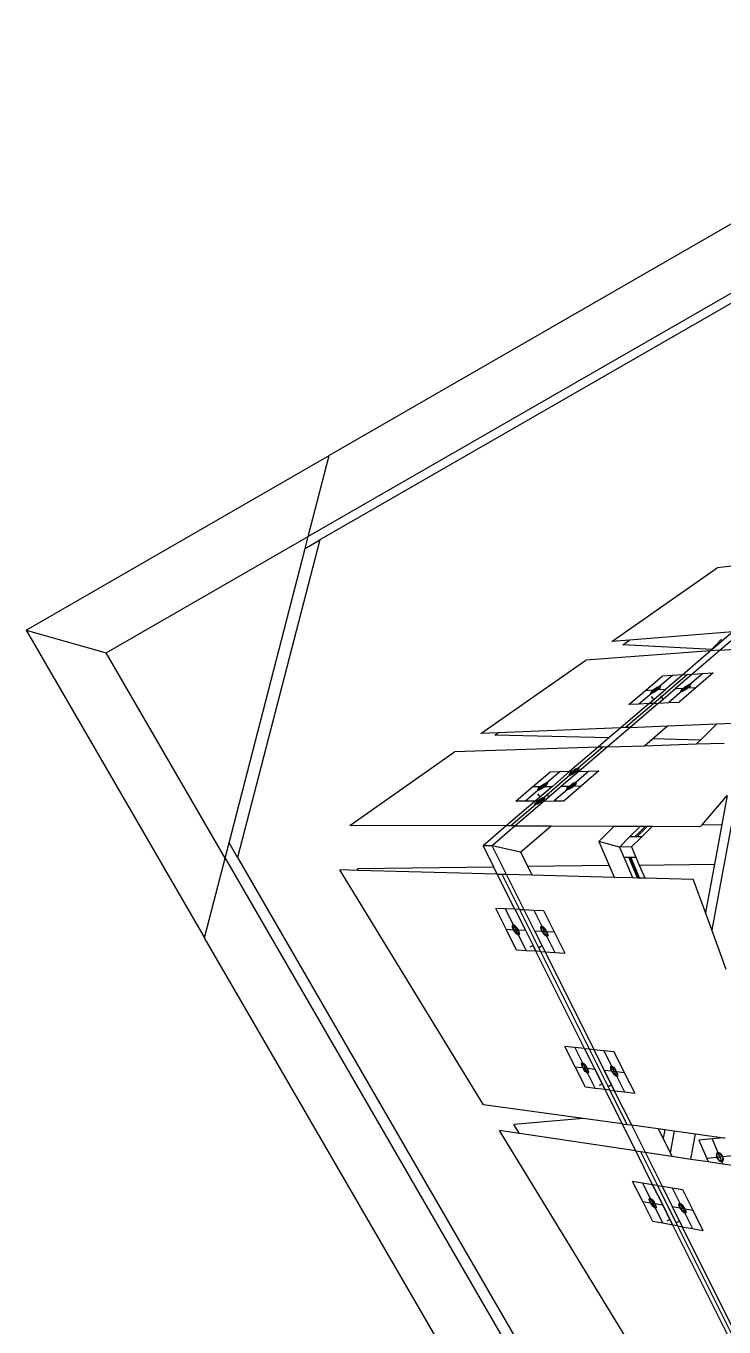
# Model space of a CAD drawing. Extents: x -61 to 68, y -78 to 75.
# Drawn here: x -61.2 to -25.6, y -1.3 to 65.1 of the extents above; entities that cross this region are included whole.
import ezdxf

# ---------------------------------------------------------------- set-up
doc = ezdxf.new("R2010")
doc.units = 0
doc.header["$MEASUREMENT"] = 0
doc.layers.get('0').update_dxf_attribs({"linetype": 'CONTINUOUS'})

msp = doc.modelspace()

# ---------------------------------------------------------------- linework, layer by layer
for p, q in [((-1.578, 65.098), (-46.849, 39.041)), ((-1.529, 64.607), (-46.258, 38.868)), ((-8.632, 64.596), (-45.78, 43.179)), ((-61.245, 34.263), (-45.78, 43.179)), ((-46.849, 39.041), (-45.78, 43.179)), ((-57.153, 33.111), (-46.849, 39.041)), ((-46.258, 38.868), (-50.451, 22.655)), ((-47.004, 38.439), (-46.849, 39.041)), ((-47.004, 38.439), (-46.258, 38.868)), ((-50.888, 23.409), (-47.004, 38.439)), ((-21.512, 37.929), (-25.979, 37.443)), ((-31.346, 33.679), (-25.979, 37.443)), ((-61.245, 34.263), (-52.14, 18.563)), ((-61.245, 34.263), (-57.153, 33.111)), ((-25.182, 34.176), (-30.46, 33.75)), ((-25.182, 34.176), (-26.228, 33.279)), ((-24.686, 34.216), (-25.823, 33.241)), ((-26.315, 33.205), (-32.686, 32.739)), ((-30.46, 33.75), (-31.346, 33.679)), ((-30.793, 33.515), (-30.46, 33.75)), ((-26.228, 33.279), (-30.793, 33.515)), ((-26.315, 33.205), (-27.739, 31.985)), ((-25.823, 33.241), (-27.251, 32.016)), ((-26.315, 33.205), (-25.755, 33.798)), ((-26.228, 33.279), (-26.315, 33.205)), ((-25.823, 33.241), (-26.315, 33.205)), ((-25.823, 33.241), (-23.849, 33.385)), ((-51.089, 22.631), (-57.153, 33.111)), ((-38.039, 28.984), (-32.686, 32.739)), ((-29.633, 31.191), (-28.781, 31.919)), ((-27.495, 32.001), (-29.216, 30.526)), ((-28.262, 31.952), (-28.903, 31.404)), ((-28.262, 31.952), (-28.781, 31.919)), ((-27.739, 31.985), (-28.596, 31.25)), ((-27.739, 31.985), (-28.262, 31.952)), ((-27.251, 32.016), (-28.111, 31.278)), ((-27.739, 31.985), (-27.251, 32.016)), ((-26.718, 32.05), (-27.367, 31.493)), ((-27.251, 32.016), (-26.718, 32.05)), ((-26.18, 32.084), (-27.047, 31.34)), ((-26.718, 32.05), (-26.18, 32.084)), ((-29.633, 31.191), (-29.236, 31.214)), ((-29.457, 30.513), (-28.596, 31.25)), ((-29.117, 31.22), (-29.295, 31.068)), ((-29.288, 31.166), (-29.236, 31.214)), ((-29.259, 31.175), (-29.216, 31.215)), ((-29.236, 31.214), (-29.177, 31.261)), ((-29.236, 31.214), (-29.216, 31.215)), ((-29.216, 31.215), (-29.167, 31.254)), ((-29.216, 31.215), (-29.117, 31.22)), ((-29.177, 31.261), (-29.113, 31.306)), ((-29.167, 31.254), (-29.114, 31.292)), ((-28.939, 31.373), (-29.117, 31.22)), ((-29.117, 31.22), (-29.017, 31.226)), ((-29.114, 31.292), (-29.061, 31.324)), ((-29.113, 31.306), (-29.05, 31.345)), ((-29.017, 31.226), (-29.067, 31.186)), ((-29.061, 31.324), (-29.012, 31.35)), ((-28.997, 31.227), (-29.057, 31.18)), ((-29.05, 31.345), (-28.991, 31.376)), ((-28.974, 31.266), (-29.017, 31.226)), ((-29.017, 31.226), (-28.997, 31.227)), ((-29.012, 31.35), (-28.97, 31.366)), ((-28.946, 31.275), (-28.997, 31.227)), ((-28.997, 31.227), (-28.596, 31.25)), ((-28.991, 31.376), (-28.941, 31.396)), ((-28.975, 30.538), (-28.111, 31.278)), ((-28.941, 31.302), (-28.974, 31.266)), ((-28.97, 31.366), (-28.939, 31.373)), ((-28.906, 31.318), (-28.946, 31.275)), ((-28.941, 31.396), (-28.903, 31.404)), ((-28.92, 31.333), (-28.941, 31.302)), ((-28.903, 31.404), (-28.939, 31.373)), ((-28.939, 31.373), (-28.919, 31.369)), ((-28.913, 31.356), (-28.92, 31.333)), ((-28.919, 31.369), (-28.913, 31.356)), ((-28.881, 31.355), (-28.906, 31.318)), ((-28.903, 31.404), (-28.879, 31.399)), ((-28.872, 31.383), (-28.881, 31.355)), ((-28.879, 31.399), (-28.872, 31.383)), ((-28.111, 31.278), (-27.704, 31.302)), ((-27.047, 31.34), (-27.917, 30.593)), ((-27.804, 31.2), (-27.767, 31.243)), ((-27.781, 31.195), (-27.76, 31.227)), ((-27.767, 31.243), (-27.718, 31.29)), ((-27.582, 31.309), (-27.762, 31.154)), ((-27.76, 31.227), (-27.727, 31.263)), ((-27.727, 31.263), (-27.684, 31.303)), ((-27.718, 31.29), (-27.704, 31.302)), ((-27.704, 31.302), (-27.66, 31.338)), ((-27.704, 31.302), (-27.684, 31.303)), ((-27.684, 31.303), (-27.634, 31.343)), ((-27.684, 31.303), (-27.582, 31.309)), ((-27.66, 31.338), (-27.596, 31.384)), ((-27.583, 31.237), (-27.637, 31.204)), ((-27.634, 31.343), (-27.58, 31.381)), ((-27.567, 31.233), (-27.632, 31.192)), ((-27.596, 31.384), (-27.532, 31.426)), ((-27.529, 31.275), (-27.583, 31.237)), ((-27.402, 31.464), (-27.582, 31.309)), ((-27.582, 31.309), (-27.479, 31.315)), ((-27.58, 31.381), (-27.527, 31.414)), ((-27.503, 31.28), (-27.567, 31.233)), ((-27.532, 31.426), (-27.47, 31.459)), ((-27.479, 31.315), (-27.529, 31.275)), ((-27.527, 31.414), (-27.477, 31.44)), ((-27.46, 31.316), (-27.503, 31.28)), ((-27.436, 31.355), (-27.479, 31.315)), ((-27.479, 31.315), (-27.46, 31.316)), ((-27.477, 31.44), (-27.434, 31.457)), ((-27.47, 31.459), (-27.417, 31.482)), ((-27.46, 31.316), (-27.047, 31.34)), ((-27.445, 31.328), (-27.46, 31.316)), ((-27.396, 31.375), (-27.445, 31.328)), ((-27.403, 31.391), (-27.436, 31.355)), ((-27.434, 31.457), (-27.402, 31.464)), ((-27.417, 31.482), (-27.374, 31.494)), ((-27.382, 31.423), (-27.403, 31.391)), ((-27.367, 31.493), (-27.402, 31.464)), ((-27.402, 31.464), (-27.381, 31.46)), ((-27.359, 31.418), (-27.396, 31.375)), ((-27.374, 31.446), (-27.382, 31.423)), ((-27.381, 31.46), (-27.374, 31.446)), ((-27.374, 31.494), (-27.367, 31.493)), ((-27.367, 31.493), (-27.346, 31.492)), ((-27.338, 31.453), (-27.359, 31.418)), ((-27.346, 31.492), (-27.333, 31.479)), ((-27.333, 31.479), (-27.338, 31.453)), ((-30.487, 30.46), (-29.633, 31.191)), ((-29.331, 31.037), (-29.974, 30.487)), ((-29.362, 31.058), (-29.353, 31.086)), ((-29.355, 31.042), (-29.362, 31.058)), ((-29.331, 31.037), (-29.355, 31.042)), ((-29.353, 31.086), (-29.327, 31.123)), ((-29.295, 31.068), (-29.331, 31.037)), ((-29.293, 31.045), (-29.331, 31.037)), ((-29.212, 30.723), (-29.328, 30.883)), ((-29.327, 31.123), (-29.288, 31.166)), ((-29.321, 31.085), (-29.313, 31.109)), ((-29.315, 31.072), (-29.321, 31.085)), ((-29.295, 31.068), (-29.315, 31.072)), ((-29.313, 31.109), (-29.292, 31.139)), ((-29.263, 31.074), (-29.295, 31.068)), ((-29.242, 31.065), (-29.293, 31.045)), ((-29.292, 31.139), (-29.259, 31.175)), ((-29.222, 31.091), (-29.263, 31.074)), ((-29.184, 31.096), (-29.242, 31.065)), ((-29.172, 31.117), (-29.222, 31.091)), ((-29.12, 31.135), (-29.184, 31.096)), ((-29.12, 31.149), (-29.172, 31.117)), ((-29.067, 31.186), (-29.12, 31.149)), ((-29.057, 31.18), (-29.12, 31.135)), ((-28.975, 30.538), (-28.448, 30.565)), ((-28.729, 30.749), (-28.846, 30.909)), ((-27.797, 31.124), (-28.448, 30.565)), ((-28.448, 30.565), (-27.917, 30.593)), ((-27.83, 31.139), (-27.825, 31.165)), ((-27.818, 31.125), (-27.83, 31.139)), ((-27.825, 31.165), (-27.804, 31.2)), ((-27.797, 31.124), (-27.818, 31.125)), ((-27.762, 31.154), (-27.797, 31.124)), ((-27.789, 31.124), (-27.797, 31.124)), ((-27.789, 31.172), (-27.781, 31.195)), ((-27.782, 31.158), (-27.789, 31.172)), ((-27.747, 31.135), (-27.789, 31.124)), ((-27.762, 31.154), (-27.782, 31.158)), ((-27.729, 31.161), (-27.762, 31.154)), ((-27.693, 31.158), (-27.747, 31.135)), ((-27.687, 31.178), (-27.729, 31.161)), ((-27.632, 31.192), (-27.693, 31.158)), ((-27.637, 31.204), (-27.687, 31.178)), ((-29.457, 30.513), (-30.897, 29.279)), ((-29.216, 30.526), (-30.659, 29.289)), ((-29.974, 30.487), (-30.487, 30.46)), ((-28.975, 30.538), (-30.42, 29.299)), ((-29.457, 30.513), (-29.974, 30.487)), ((-29.216, 30.526), (-29.457, 30.513)), ((-29.216, 30.526), (-28.975, 30.538)), ((-30.897, 29.279), (-37.156, 29.021)), ((-30.42, 29.299), (-31.582, 28.303)), ((-30.897, 29.279), (-31.502, 28.761)), ((-30.659, 29.289), (-30.897, 29.279)), ((-30.42, 29.299), (-30.659, 29.289)), ((-30.42, 29.299), (-28.506, 29.378)), ((-29.684, 28.365), (-28.507, 29.378)), ((-29.286, 28.708), (-28.506, 29.378)), ((-28.506, 29.378), (-25.996, 29.482)), ((-25.996, 29.482), (-26.831, 28.649)), ((-25.996, 29.482), (-24.771, 29.533)), ((-37.156, 29.021), (-38.039, 28.984)), ((-37.326, 28.9), (-37.156, 29.021)), ((-31.502, 28.761), (-37.326, 28.9)), ((-31.502, 28.761), (-32.055, 28.287)), ((-29.684, 28.366), (-29.286, 28.708)), ((-26.831, 28.649), (-29.286, 28.708)), ((-26.831, 28.649), (-27.028, 28.453)), ((-44.715, 24.301), (-39.375, 28.046)), ((-32.055, 28.287), (-39.375, 28.046)), ((-32.055, 28.287), (-33.509, 27.042)), ((-31.819, 28.295), (-33.056, 27.234)), ((-31.582, 28.303), (-33.041, 27.052)), ((-31.819, 28.295), (-32.055, 28.287)), ((-31.582, 28.303), (-31.819, 28.295)), ((-31.582, 28.303), (-29.684, 28.366)), ((-29.684, 28.366), (-27.028, 28.453)), ((-27.028, 28.453), (-25.624, 28.499)), ((-33.056, 27.234), (-33.275, 27.047)), ((-33.144, 27.208), (-33.094, 27.227)), ((-33.094, 27.227), (-33.056, 27.234)), ((-33.056, 27.234), (-33.034, 27.229)), ((-33.034, 27.229), (-33.027, 27.211)), ((-35.381, 26.275), (-34.511, 27.019)), ((-33.495, 26.859), (-34.814, 25.728)), ((-34.012, 27.03), (-34.667, 26.47)), ((-34.012, 27.03), (-34.511, 27.019)), ((-33.509, 27.042), (-34.386, 26.291)), ((-33.509, 27.042), (-34.012, 27.03)), ((-33.041, 27.052), (-33.92, 26.298)), ((-33.524, 26.883), (-33.513, 26.912)), ((-33.517, 26.865), (-33.524, 26.883)), ((-33.495, 26.859), (-33.517, 26.865)), ((-33.513, 26.912), (-33.486, 26.951)), ((-33.392, 27.044), (-33.509, 27.042)), ((-33.275, 27.047), (-33.495, 26.859)), ((-33.457, 26.866), (-33.495, 26.859)), ((-33.486, 26.951), (-33.445, 26.996)), ((-33.407, 26.885), (-33.457, 26.866)), ((-33.445, 26.996), (-33.392, 27.044)), ((-33.348, 26.916), (-33.407, 26.885)), ((-33.392, 27.044), (-33.332, 27.093)), ((-33.275, 27.047), (-33.392, 27.044)), ((-33.284, 26.955), (-33.348, 26.916)), ((-33.332, 27.093), (-33.267, 27.138)), ((-33.219, 27.001), (-33.284, 26.955)), ((-33.275, 27.047), (-33.158, 27.049)), ((-33.267, 27.138), (-33.203, 27.177)), ((-33.158, 27.049), (-33.219, 27.001)), ((-33.203, 27.177), (-33.144, 27.208)), ((-32.529, 27.063), (-33.192, 26.494)), ((-33.106, 27.098), (-33.158, 27.049)), ((-33.158, 27.049), (-33.041, 27.052)), ((-33.064, 27.143), (-33.106, 27.098)), ((-33.038, 27.181), (-33.064, 27.143)), ((-33.041, 27.052), (-32.529, 27.063)), ((-33.027, 27.211), (-33.038, 27.181)), ((-32.012, 27.075), (-32.898, 26.314)), ((-32.529, 27.063), (-32.012, 27.075)), ((-36.254, 25.529), (-35.381, 26.275)), ((-35.104, 26.096), (-35.761, 25.533)), ((-35.381, 26.275), (-35, 26.281)), ((-34.386, 26.291), (-35.265, 25.537)), ((-35.015, 25.752), (-35.134, 25.912)), ((-35.132, 26.12), (-35.121, 26.149)), ((-35.126, 26.102), (-35.132, 26.12)), ((-35.104, 26.096), (-35.126, 26.102)), ((-35.121, 26.149), (-35.094, 26.188)), ((-35.068, 26.127), (-35.104, 26.096)), ((-35.067, 26.103), (-35.104, 26.096)), ((-35.094, 26.188), (-35.053, 26.233)), ((-35.091, 26.147), (-35.082, 26.172)), ((-35.086, 26.132), (-35.091, 26.147)), ((-35.068, 26.127), (-35.086, 26.132)), ((-35.082, 26.172), (-35.059, 26.204)), ((-34.885, 26.283), (-35.068, 26.127)), ((-35.037, 26.133), (-35.068, 26.127)), ((-35.017, 26.122), (-35.067, 26.103)), ((-35.059, 26.204), (-35.025, 26.241)), ((-35.053, 26.233), (-35, 26.281)), ((-34.995, 26.149), (-35.037, 26.133)), ((-35.025, 26.241), (-34.981, 26.282)), ((-34.959, 26.152), (-35.017, 26.122)), ((-35, 26.281), (-34.94, 26.33)), ((-35, 26.281), (-34.981, 26.282)), ((-34.947, 26.174), (-34.995, 26.149)), ((-34.981, 26.282), (-34.931, 26.322)), ((-34.981, 26.282), (-34.885, 26.283)), ((-34.895, 26.191), (-34.959, 26.152)), ((-34.894, 26.206), (-34.947, 26.174)), ((-34.94, 26.33), (-34.876, 26.375)), ((-34.931, 26.322), (-34.877, 26.36)), ((-34.831, 26.236), (-34.895, 26.191)), ((-34.84, 26.244), (-34.894, 26.206)), ((-34.703, 26.439), (-34.885, 26.283)), ((-34.885, 26.283), (-34.79, 26.284)), ((-34.877, 26.36), (-34.824, 26.392)), ((-34.876, 26.375), (-34.812, 26.414)), ((-34.79, 26.284), (-34.84, 26.244)), ((-34.77, 26.285), (-34.831, 26.236)), ((-34.824, 26.392), (-34.776, 26.417)), ((-34.812, 26.414), (-34.754, 26.444)), ((-33.92, 26.298), (-34.802, 25.541)), ((-34.746, 26.325), (-34.79, 26.284)), ((-34.79, 26.284), (-34.77, 26.285)), ((-34.776, 26.417), (-34.734, 26.433)), ((-34.718, 26.333), (-34.77, 26.285)), ((-34.77, 26.285), (-34.386, 26.291)), ((-34.754, 26.444), (-34.704, 26.463)), ((-34.711, 26.362), (-34.746, 26.325)), ((-34.734, 26.433), (-34.703, 26.439)), ((-34.676, 26.378), (-34.718, 26.333)), ((-34.689, 26.394), (-34.711, 26.362)), ((-34.704, 26.463), (-34.667, 26.47)), ((-34.667, 26.47), (-34.703, 26.439)), ((-34.703, 26.439), (-34.685, 26.434)), ((-34.68, 26.419), (-34.689, 26.394)), ((-34.685, 26.434), (-34.68, 26.419)), ((-34.649, 26.417), (-34.676, 26.378)), ((-34.551, 25.757), (-34.671, 25.917)), ((-34.667, 26.47), (-34.644, 26.464)), ((-34.639, 26.446), (-34.649, 26.417)), ((-34.644, 26.464), (-34.639, 26.446)), ((-33.631, 26.117), (-34.297, 25.546)), ((-33.92, 26.298), (-33.528, 26.304)), ((-32.898, 26.314), (-33.787, 25.55)), ((-33.662, 26.135), (-33.655, 26.162)), ((-33.651, 26.119), (-33.662, 26.135)), ((-33.655, 26.162), (-33.632, 26.199)), ((-33.631, 26.117), (-33.651, 26.119)), ((-33.632, 26.199), (-33.594, 26.243)), ((-33.596, 26.148), (-33.631, 26.117)), ((-33.624, 26.116), (-33.631, 26.117)), ((-33.583, 26.127), (-33.624, 26.116)), ((-33.62, 26.168), (-33.611, 26.193)), ((-33.615, 26.153), (-33.62, 26.168)), ((-33.596, 26.148), (-33.615, 26.153)), ((-33.611, 26.193), (-33.589, 26.225)), ((-33.411, 26.306), (-33.596, 26.148)), ((-33.564, 26.153), (-33.596, 26.148)), ((-33.594, 26.243), (-33.544, 26.291)), ((-33.589, 26.225), (-33.554, 26.263)), ((-33.53, 26.149), (-33.583, 26.127)), ((-33.522, 26.169), (-33.564, 26.153)), ((-33.554, 26.263), (-33.51, 26.304)), ((-33.544, 26.291), (-33.528, 26.304)), ((-33.468, 26.182), (-33.53, 26.149)), ((-33.528, 26.304), (-33.484, 26.341)), ((-33.528, 26.304), (-33.51, 26.304)), ((-33.472, 26.195), (-33.522, 26.169)), ((-33.51, 26.304), (-33.459, 26.345)), ((-33.51, 26.304), (-33.411, 26.306)), ((-33.484, 26.341), (-33.42, 26.388)), ((-33.418, 26.228), (-33.472, 26.195)), ((-33.403, 26.223), (-33.468, 26.182)), ((-33.459, 26.345), (-33.404, 26.383)), ((-33.42, 26.388), (-33.355, 26.429)), ((-33.364, 26.266), (-33.418, 26.228)), ((-33.227, 26.464), (-33.411, 26.306)), ((-33.411, 26.306), (-33.313, 26.307)), ((-33.404, 26.383), (-33.351, 26.416)), ((-33.339, 26.271), (-33.403, 26.223)), ((-33.313, 26.307), (-33.364, 26.266)), ((-33.355, 26.429), (-33.293, 26.462)), ((-33.351, 26.416), (-33.301, 26.442)), ((-33.294, 26.307), (-33.339, 26.271)), ((-33.269, 26.348), (-33.313, 26.307)), ((-33.313, 26.307), (-33.294, 26.307)), ((-33.301, 26.442), (-33.259, 26.458)), ((-33.279, 26.32), (-33.294, 26.307)), ((-33.294, 26.307), (-32.898, 26.314)), ((-33.293, 26.462), (-33.24, 26.485)), ((-33.228, 26.369), (-33.279, 26.32)), ((-33.234, 26.386), (-33.269, 26.348)), ((-33.259, 26.458), (-33.227, 26.464)), ((-33.24, 26.485), (-33.199, 26.495)), ((-33.212, 26.419), (-33.234, 26.386)), ((-33.19, 26.413), (-33.228, 26.369)), ((-33.192, 26.494), (-33.227, 26.464)), ((-33.227, 26.464), (-33.208, 26.459)), ((-33.203, 26.443), (-33.212, 26.419)), ((-33.208, 26.459), (-33.203, 26.443)), ((-33.199, 26.495), (-33.192, 26.494)), ((-33.192, 26.494), (-33.172, 26.492)), ((-33.167, 26.45), (-33.19, 26.413)), ((-33.172, 26.492), (-33.161, 26.477)), ((-33.161, 26.477), (-33.167, 26.45)), ((-24.835, 26.551), (-26.253, 18.964)), ((-35.265, 25.537), (-36.737, 24.277)), ((-35.255, 25.35), (-36.508, 24.276)), ((-34.802, 25.541), (-36.279, 24.275)), ((-35.761, 25.533), (-36.254, 25.529)), ((-35.265, 25.537), (-35.761, 25.533)), ((-35.283, 25.375), (-35.272, 25.405)), ((-35.277, 25.357), (-35.283, 25.375)), ((-35.255, 25.35), (-35.277, 25.357)), ((-35.272, 25.405), (-35.244, 25.444)), ((-35.15, 25.538), (-35.265, 25.537)), ((-35.034, 25.539), (-35.255, 25.35)), ((-35.217, 25.357), (-35.255, 25.35)), ((-35.244, 25.444), (-35.203, 25.49)), ((-35.167, 25.376), (-35.217, 25.357)), ((-35.203, 25.49), (-35.15, 25.538)), ((-35.108, 25.406), (-35.167, 25.376)), ((-35.15, 25.538), (-35.089, 25.587)), ((-35.034, 25.539), (-35.15, 25.538)), ((-35.044, 25.446), (-35.108, 25.406)), ((-35.089, 25.587), (-35.024, 25.633)), ((-34.979, 25.491), (-35.044, 25.446)), ((-34.814, 25.728), (-35.034, 25.539)), ((-35.034, 25.539), (-34.918, 25.54)), ((-35.024, 25.633), (-34.96, 25.672)), ((-34.918, 25.54), (-34.979, 25.491)), ((-34.96, 25.672), (-34.901, 25.702)), ((-34.865, 25.589), (-34.918, 25.54)), ((-34.918, 25.54), (-34.802, 25.541)), ((-34.901, 25.702), (-34.851, 25.722)), ((-34.824, 25.635), (-34.865, 25.589)), ((-34.851, 25.722), (-34.814, 25.728)), ((-34.796, 25.674), (-34.824, 25.635)), ((-34.814, 25.728), (-34.791, 25.722)), ((-34.802, 25.541), (-34.297, 25.546)), ((-34.785, 25.704), (-34.796, 25.674)), ((-34.791, 25.722), (-34.785, 25.704)), ((-34.297, 25.546), (-33.787, 25.55)), ((-26.745, 24.335), (-25.465, 25.82)), ((-25.465, 25.82), (-25.742, 24.336)), ((-36.737, 24.277), (-44.715, 24.301)), ((-36.737, 24.277), (-37.92, 23.263)), ((-36.279, 24.275), (-37.467, 23.257)), ((-36.508, 24.276), (-36.737, 24.277)), ((-36.279, 24.275), (-36.508, 24.276)), ((-36.279, 24.275), (-34.445, 24.269)), ((-36.007, 22.926), (-34.445, 24.269)), ((-36.007, 22.926), (-34.445, 24.269)), ((-34.445, 24.269), (-31.23, 24.26)), ((-31.23, 24.26), (-32.015, 23.476)), ((-31.23, 24.26), (-29.894, 24.256)), ((-30.447, 23.706), (-29.894, 24.256)), ((-29.637, 24.255), (-30.188, 23.707)), ((-29.534, 24.254), (-30.084, 23.708)), ((-29.894, 24.256), (-29.637, 24.255)), ((-29.827, 23.709), (-29.278, 24.254)), ((-29.637, 24.255), (-29.534, 24.254)), ((-29.534, 24.254), (-29.278, 24.254)), ((-29.278, 24.254), (-26.822, 24.246)), ((-26.822, 24.246), (-26.745, 24.335)), ((-26.745, 24.335), (-25.742, 24.336)), ((-25.742, 24.336), (-26.118, 22.326)), ((-51.089, 22.631), (-50.888, 23.409)), ((-50.451, 22.655), (-50.888, 23.409)), ((-37.467, 23.257), (-37.92, 23.263)), ((-37.888, 23.201), (-37.92, 23.263)), ((-36.007, 22.926), (-37.467, 23.257)), ((-37.436, 23.198), (-37.467, 23.257)), ((-32.015, 23.476), (-31.494, 22.253)), ((-30.965, 23.191), (-32.015, 23.476)), ((-30.965, 23.191), (-30.447, 23.706)), ((-30.188, 23.707), (-30.447, 23.706)), ((-30.344, 23.196), (-29.827, 23.709)), ((-30.084, 23.708), (-30.188, 23.707)), ((-29.827, 23.709), (-30.084, 23.708)), ((-52.14, 18.563), (-51.089, 22.631)), ((-51.089, 22.631), (-5.445, -56.245)), ((-50.451, 22.655), (-5.401, -55.228)), ((-37.375, 22.173), (-37.888, 23.201)), ((-37.436, 23.198), (-36.742, 21.805)), ((-36.007, 22.926), (-35.644, 22.197)), ((-30.344, 23.196), (-30.965, 23.191)), ((-30.965, 23.191), (-30.744, 22.673)), ((-30.744, 22.673), (-30.486, 22.676)), ((-30.744, 22.673), (-30.302, 21.637)), ((-30.486, 22.676), (-30.382, 22.677)), ((-30.04, 21.63), (-30.486, 22.676)), ((-29.987, 21.629), (-30.434, 22.677)), ((-30.382, 22.677), (-30.124, 22.68)), ((-29.935, 21.627), (-30.382, 22.677)), ((-30.344, 23.196), (-30.124, 22.68)), ((-30.124, 22.68), (-29.951, 22.274)), ((-37.9, 10.043), (-45.229, 22.027)), ((-44.277, 22.002), (-45.229, 22.027)), ((-37.375, 22.173), (-44.324, 22.079)), ((-44.277, 22.002), (-44.324, 22.079)), ((-37.197, 21.817), (-44.277, 22.002)), ((-37.197, 21.817), (-37.375, 22.173)), ((-35.703, 22.315), (-35.432, 21.771)), ((-31.494, 22.253), (-35.644, 22.197)), ((-35.644, 22.197), (-35.432, 21.771)), ((-31.494, 22.253), (-31.242, 21.661)), ((-29.951, 22.274), (-26.118, 22.326)), ((-29.951, 22.274), (-29.672, 21.62)), ((-26.118, 22.326), (-26.58, 19.857)), ((-37.197, 21.817), (-36.97, 21.811)), ((-36.298, 20.018), (-37.197, 21.817)), ((-36.97, 21.811), (-36.742, 21.805)), ((-36.97, 21.811), (-36.069, 20.008)), ((-36.742, 21.805), (-35.84, 19.998)), ((-36.742, 21.805), (-35.432, 21.771)), ((-35.432, 21.771), (-31.242, 21.661)), ((-31.242, 21.661), (-30.302, 21.637)), ((-30.302, 21.637), (-30.04, 21.63)), ((-30.04, 21.63), (-29.935, 21.627)), ((-29.935, 21.627), (-29.672, 21.62)), ((-29.672, 21.62), (-27.202, 21.556)), ((-26.58, 19.857), (-27.202, 21.556)), ((-36.743, 18.995), (-37.277, 20.06)), ((-36.789, 20.039), (-37.277, 20.06)), ((-36.298, 20.018), (-36.789, 20.039)), ((-36.789, 20.039), (-36.387, 19.236)), ((-36.298, 20.018), (-35.761, 18.943)), ((-36.297, 20.018), (-36.298, 20.018)), ((-36.069, 20.008), (-36.297, 20.018)), ((-36.069, 20.008), (-35.84, 19.998)), ((-36.069, 20.008), (-34.994, 17.857)), ((-35.84, 19.998), (-35.3, 18.919)), ((-35.839, 19.998), (-35.339, 19.977)), ((-35.339, 19.977), (-34.932, 19.162)), ((-35.339, 19.977), (-34.833, 19.956)), ((-34.833, 19.956), (-34.29, 18.866)), ((-26.253, 18.964), (-26.58, 19.857)), ((-36.21, 17.933), (-36.743, 18.995)), ((-36.743, 18.995), (-36.367, 18.975)), ((-36.428, 19.162), (-36.426, 19.203)), ((-36.418, 19.108), (-36.428, 19.162)), ((-36.426, 19.203), (-36.412, 19.229)), ((-36.397, 19.044), (-36.418, 19.108)), ((-36.412, 19.229), (-36.387, 19.236)), ((-36.399, 19.13), (-36.397, 19.164)), ((-36.391, 19.084), (-36.399, 19.13)), ((-36.397, 19.164), (-36.386, 19.185)), ((-36.367, 18.975), (-36.397, 19.044)), ((-36.374, 19.031), (-36.391, 19.084)), ((-36.387, 19.236), (-36.365, 19.192)), ((-36.387, 19.236), (-36.353, 19.226)), ((-36.386, 19.185), (-36.365, 19.192)), ((-36.348, 18.974), (-36.374, 19.031)), ((-36.367, 18.975), (-36.348, 18.974)), ((-36.328, 18.906), (-36.367, 18.975)), ((-36.365, 19.192), (-36.337, 19.183)), ((-36.365, 19.192), (-36.253, 18.969)), ((-36.353, 19.226), (-36.313, 19.198)), ((-36.316, 18.916), (-36.348, 18.974)), ((-36.348, 18.974), (-36.253, 18.969)), ((-36.337, 19.183), (-36.303, 19.159)), ((-36.285, 18.841), (-36.328, 18.906)), ((-36.28, 18.862), (-36.316, 18.916)), ((-36.313, 19.198), (-36.268, 19.154)), ((-36.303, 19.159), (-36.265, 19.123)), ((-36.239, 18.785), (-36.285, 18.841)), ((-36.241, 18.815), (-36.28, 18.862)), ((-36.268, 19.154), (-36.222, 19.098)), ((-36.265, 19.123), (-36.227, 19.076)), ((-36.253, 18.969), (-36.159, 18.964)), ((-36.253, 18.969), (-36.142, 18.746)), ((-36.204, 18.779), (-36.241, 18.815)), ((-36.194, 18.741), (-36.239, 18.785)), ((-36.227, 19.076), (-36.191, 19.022)), ((-36.222, 19.098), (-36.178, 19.032)), ((-36.17, 18.755), (-36.204, 18.779)), ((-36.154, 18.713), (-36.194, 18.741)), ((-36.191, 19.022), (-36.159, 18.964)), ((-36.178, 19.032), (-36.14, 18.963)), ((-36.142, 18.746), (-36.17, 18.755)), ((-36.159, 18.964), (-36.14, 18.963)), ((-36.159, 18.964), (-36.133, 18.907)), ((-36.12, 18.702), (-36.154, 18.713)), ((-36.121, 18.753), (-36.142, 18.746)), ((-36.142, 18.746), (-36.12, 18.702)), ((-36.14, 18.963), (-35.761, 18.943)), ((-36.14, 18.963), (-36.109, 18.894)), ((-36.133, 18.907), (-36.116, 18.853)), ((-36.11, 18.774), (-36.121, 18.753)), ((-36.095, 18.71), (-36.12, 18.702)), ((-36.12, 18.702), (-35.719, 17.902)), ((-36.116, 18.853), (-36.108, 18.808)), ((-36.108, 18.808), (-36.11, 18.774)), ((-36.109, 18.894), (-36.088, 18.83)), ((-36.081, 18.735), (-36.095, 18.71)), ((-36.088, 18.83), (-36.079, 18.776)), ((-36.079, 18.776), (-36.081, 18.735)), ((-35.761, 18.943), (-35.376, 18.176)), ((-35.3, 18.919), (-34.913, 18.899)), ((-35.3, 18.919), (-34.763, 17.843)), ((-34.975, 19.121), (-34.963, 19.151)), ((-34.974, 19.076), (-34.975, 19.121)), ((-34.962, 19.018), (-34.974, 19.076)), ((-34.963, 19.151), (-34.94, 19.163)), ((-34.938, 18.951), (-34.962, 19.018)), ((-34.946, 19.056), (-34.944, 19.091)), ((-34.938, 19.01), (-34.946, 19.056)), ((-34.944, 19.091), (-34.931, 19.112)), ((-34.94, 19.163), (-34.932, 19.162)), ((-34.92, 18.956), (-34.938, 19.01)), ((-34.913, 18.899), (-34.938, 18.951)), ((-34.932, 19.162), (-34.907, 19.157)), ((-34.932, 19.162), (-34.91, 19.118)), ((-34.931, 19.112), (-34.91, 19.118)), ((-34.895, 18.898), (-34.92, 18.956)), ((-34.905, 18.881), (-34.913, 18.899)), ((-34.913, 18.899), (-34.895, 18.898)), ((-34.91, 19.118), (-34.881, 19.109)), ((-34.91, 19.118), (-34.798, 18.893)), ((-34.907, 19.157), (-34.867, 19.133)), ((-34.864, 18.811), (-34.905, 18.881)), ((-34.862, 18.839), (-34.895, 18.898)), ((-34.895, 18.898), (-34.798, 18.893)), ((-34.881, 19.109), (-34.847, 19.086)), ((-34.867, 19.133), (-34.822, 19.093)), ((-34.819, 18.747), (-34.864, 18.811)), ((-34.825, 18.784), (-34.862, 18.839)), ((-34.847, 19.086), (-34.809, 19.049)), ((-34.787, 18.737), (-34.825, 18.784)), ((-34.822, 19.093), (-34.776, 19.038)), ((-34.773, 18.693), (-34.819, 18.747)), ((-34.809, 19.049), (-34.77, 19.001)), ((-34.798, 18.893), (-34.685, 18.667)), ((-34.798, 18.893), (-34.7, 18.888)), ((-34.749, 18.7), (-34.787, 18.737)), ((-34.776, 19.038), (-34.731, 18.974)), ((-34.728, 18.653), (-34.773, 18.693)), ((-34.77, 19.001), (-34.733, 18.946)), ((-34.714, 18.676), (-34.749, 18.7)), ((-34.733, 18.946), (-34.7, 18.888)), ((-34.731, 18.974), (-34.69, 18.905)), ((-34.688, 18.629), (-34.728, 18.653)), ((-34.685, 18.667), (-34.714, 18.676)), ((-34.7, 18.888), (-34.682, 18.887)), ((-34.7, 18.888), (-34.675, 18.829)), ((-34.69, 18.905), (-34.682, 18.887)), ((-34.664, 18.624), (-34.688, 18.629)), ((-34.664, 18.674), (-34.685, 18.667)), ((-34.685, 18.667), (-34.664, 18.624)), ((-34.682, 18.887), (-34.29, 18.866)), ((-34.682, 18.887), (-34.657, 18.834)), ((-34.675, 18.829), (-34.657, 18.776)), ((-34.652, 18.695), (-34.664, 18.674)), ((-34.655, 18.622), (-34.664, 18.624)), ((-34.664, 18.624), (-34.258, 17.812)), ((-34.657, 18.834), (-34.633, 18.768)), ((-34.657, 18.776), (-34.649, 18.73)), ((-34.632, 18.635), (-34.655, 18.622)), ((-34.649, 18.73), (-34.652, 18.695)), ((-34.633, 18.768), (-34.621, 18.71)), ((-34.621, 18.664), (-34.632, 18.635)), ((-34.621, 18.71), (-34.621, 18.664)), ((-34.29, 18.866), (-33.75, 17.78)), ((-25.515, 16.949), (-26.253, 18.964)), ((-8.684, -56.365), (-52.14, 18.563)), ((-35.719, 17.902), (-36.21, 17.933)), ((-35.376, 18.176), (-35.543, 18.081)), ((-35.376, 18.176), (-35.224, 17.872)), ((-35.225, 17.872), (-35.376, 18.176)), ((-34.915, 18.148), (-35.082, 18.053)), ((-35.225, 17.872), (-35.719, 17.902)), ((-32.748, 12.916), (-35.225, 17.872)), ((-34.994, 17.857), (-35.224, 17.872)), ((-34.994, 17.857), (-32.511, 12.891)), ((-34.994, 17.857), (-34.763, 17.843)), ((-34.763, 17.843), (-34.258, 17.812)), ((-34.763, 17.843), (-32.28, 12.866)), ((-34.258, 17.812), (-33.75, 17.78)), ((-33.223, 11.977), (-33.746, 13.021)), ((-33.248, 12.968), (-33.746, 13.021)), ((-33.248, 12.968), (-32.854, 12.182)), ((-32.748, 12.916), (-33.248, 12.968)), ((-32.222, 11.863), (-32.748, 12.916)), ((-32.745, 12.915), (-32.748, 12.916)), ((-32.745, 12.915), (-32.218, 11.863)), ((-32.745, 12.915), (-32.511, 12.891)), ((-32.511, 12.891), (-31.458, 10.784)), ((-32.511, 12.891), (-32.28, 12.866)), ((-32.28, 12.866), (-32.276, 12.866)), ((-32.28, 12.866), (-31.226, 10.756)), ((-32.276, 12.866), (-31.765, 12.812)), ((-32.276, 12.866), (-31.748, 11.809)), ((-31.765, 12.812), (-31.366, 12.014)), ((-31.765, 12.812), (-31.248, 12.758)), ((-31.248, 12.758), (-30.717, 11.691)), ((-32.701, 10.937), (-33.223, 11.977)), ((-33.223, 11.977), (-32.839, 11.933)), ((-32.897, 12.114), (-32.894, 12.153)), ((-32.889, 12.062), (-32.897, 12.114)), ((-32.894, 12.153), (-32.879, 12.176)), ((-32.869, 12.001), (-32.889, 12.062)), ((-32.879, 12.176), (-32.854, 12.182)), ((-32.839, 11.933), (-32.869, 12.001)), ((-32.868, 12.082), (-32.866, 12.114)), ((-32.861, 12.039), (-32.868, 12.082)), ((-32.866, 12.114), (-32.853, 12.134)), ((-32.844, 11.987), (-32.861, 12.039)), ((-32.854, 12.182), (-32.832, 12.138)), ((-32.854, 12.182), (-32.819, 12.17)), ((-32.853, 12.134), (-32.832, 12.138)), ((-32.819, 11.931), (-32.844, 11.987)), ((-32.832, 12.138), (-32.803, 12.128)), ((-32.832, 12.138), (-32.723, 11.92)), ((-32.819, 12.17), (-32.778, 12.14)), ((-32.803, 12.128), (-32.769, 12.104)), ((-32.778, 12.14), (-32.734, 12.096)), ((-32.769, 12.104), (-32.732, 12.067)), ((-32.734, 12.096), (-32.688, 12.04)), ((-32.732, 12.067), (-32.694, 12.02)), ((-32.694, 12.02), (-32.658, 11.966)), ((-32.688, 12.04), (-32.645, 11.975)), ((-32.658, 11.966), (-32.626, 11.909)), ((-32.645, 11.975), (-32.607, 11.907)), ((-31.411, 11.978), (-31.398, 12.006)), ((-31.411, 11.935), (-31.411, 11.978)), ((-31.398, 12.006), (-31.375, 12.016)), ((-31.38, 11.947), (-31.367, 11.967)), ((-31.375, 12.016), (-31.366, 12.014)), ((-31.367, 11.967), (-31.345, 11.971)), ((-31.366, 12.014), (-31.342, 12.008)), ((-31.366, 12.014), (-31.345, 11.971)), ((-31.345, 11.971), (-31.316, 11.961)), ((-31.345, 11.971), (-31.235, 11.75)), ((-31.342, 12.008), (-31.301, 11.982)), ((-31.316, 11.961), (-31.281, 11.936)), ((-31.301, 11.982), (-31.256, 11.941)), ((-32.839, 11.933), (-32.819, 11.931)), ((-32.801, 11.865), (-32.839, 11.933)), ((-32.788, 11.874), (-32.819, 11.931)), ((-32.819, 11.931), (-32.723, 11.92)), ((-32.758, 11.801), (-32.801, 11.865)), ((-32.752, 11.821), (-32.788, 11.874)), ((-32.712, 11.745), (-32.758, 11.801)), ((-32.714, 11.774), (-32.752, 11.821)), ((-32.723, 11.92), (-32.626, 11.909)), ((-32.723, 11.92), (-32.614, 11.702)), ((-32.677, 11.737), (-32.714, 11.774)), ((-32.667, 11.7), (-32.712, 11.745)), ((-32.642, 11.712), (-32.677, 11.737)), ((-32.626, 11.671), (-32.667, 11.7)), ((-32.614, 11.702), (-32.642, 11.712)), ((-32.626, 11.909), (-32.607, 11.907)), ((-32.626, 11.909), (-32.601, 11.853)), ((-32.592, 11.659), (-32.626, 11.671)), ((-32.592, 11.707), (-32.614, 11.702)), ((-32.614, 11.702), (-32.592, 11.659)), ((-32.607, 11.907), (-32.577, 11.84)), ((-32.607, 11.907), (-32.222, 11.863)), ((-32.601, 11.853), (-32.584, 11.801)), ((-32.58, 11.726), (-32.592, 11.707)), ((-32.566, 11.664), (-32.592, 11.659)), ((-32.592, 11.659), (-32.199, 10.875)), ((-32.584, 11.801), (-32.577, 11.758)), ((-32.577, 11.758), (-32.58, 11.726)), ((-32.577, 11.84), (-32.557, 11.778)), ((-32.551, 11.687), (-32.566, 11.664)), ((-32.557, 11.778), (-32.548, 11.726)), ((-32.548, 11.726), (-32.551, 11.687)), ((-31.697, 10.813), (-32.222, 11.863)), ((-32.222, 11.863), (-32.218, 11.863)), ((-32.218, 11.863), (-31.693, 10.813)), ((-31.748, 11.809), (-31.353, 11.764)), ((-31.748, 11.809), (-31.222, 10.755)), ((-31.4, 11.879), (-31.411, 11.935)), ((-31.377, 11.815), (-31.4, 11.879)), ((-31.383, 11.914), (-31.38, 11.947)), ((-31.376, 11.87), (-31.383, 11.914)), ((-31.353, 11.764), (-31.377, 11.815)), ((-31.359, 11.818), (-31.376, 11.87)), ((-31.334, 11.762), (-31.359, 11.818)), ((-31.345, 11.746), (-31.353, 11.764)), ((-31.353, 11.764), (-31.334, 11.762)), ((-31.305, 11.678), (-31.345, 11.746)), ((-31.302, 11.704), (-31.334, 11.762)), ((-31.334, 11.762), (-31.235, 11.75)), ((-31.26, 11.614), (-31.305, 11.678)), ((-31.266, 11.65), (-31.302, 11.704)), ((-31.281, 11.936), (-31.243, 11.899)), ((-31.227, 11.602), (-31.266, 11.65)), ((-31.214, 11.56), (-31.26, 11.614)), ((-31.256, 11.941), (-31.209, 11.887)), ((-31.243, 11.899), (-31.204, 11.851)), ((-31.235, 11.75), (-31.125, 11.53)), ((-31.235, 11.75), (-31.136, 11.739)), ((-31.189, 11.565), (-31.227, 11.602)), ((-31.169, 11.519), (-31.214, 11.56)), ((-31.209, 11.887), (-31.165, 11.823)), ((-31.204, 11.851), (-31.168, 11.797)), ((-31.154, 11.54), (-31.189, 11.565)), ((-31.128, 11.493), (-31.169, 11.519)), ((-31.168, 11.797), (-31.136, 11.739)), ((-31.165, 11.823), (-31.125, 11.754)), ((-31.125, 11.53), (-31.154, 11.54)), ((-31.136, 11.739), (-31.116, 11.737)), ((-31.136, 11.739), (-31.11, 11.682)), ((-31.104, 11.487), (-31.128, 11.493)), ((-31.125, 11.754), (-31.116, 11.737)), ((-31.103, 11.534), (-31.125, 11.53)), ((-31.125, 11.53), (-31.104, 11.487)), ((-31.116, 11.737), (-30.717, 11.691)), ((-31.116, 11.737), (-31.092, 11.685)), ((-31.11, 11.682), (-31.094, 11.63)), ((-31.095, 11.485), (-31.104, 11.487)), ((-31.104, 11.487), (-30.707, 10.692)), ((-31.09, 11.553), (-31.103, 11.534)), ((-31.071, 11.495), (-31.095, 11.485)), ((-31.094, 11.63), (-31.087, 11.586)), ((-31.092, 11.685), (-31.07, 11.621)), ((-31.087, 11.586), (-31.09, 11.553)), ((-31.059, 11.522), (-31.071, 11.495)), ((-31.07, 11.621), (-31.058, 11.565)), ((-31.058, 11.565), (-31.059, 11.522)), ((-30.717, 11.691), (-30.187, 10.628)), ((-32.199, 10.875), (-32.701, 10.937)), ((-31.697, 10.813), (-32.199, 10.875)), ((-31.842, 11.111), (-32.006, 11.014)), ((-30.826, 9.072), (-31.697, 10.813)), ((-31.693, 10.813), (-31.697, 10.813)), ((-31.458, 10.784), (-31.693, 10.813)), ((-31.371, 11.054), (-31.536, 10.957)), ((-31.458, 10.784), (-30.586, 9.039)), ((-31.458, 10.784), (-31.226, 10.756)), ((-31.226, 10.756), (-30.353, 9.007)), ((-31.226, 10.756), (-31.222, 10.755)), ((-31.222, 10.755), (-30.707, 10.692)), ((-30.707, 10.692), (-30.187, 10.628)), ((-32.819, 9.345), (-37.9, 10.043)), ((-32.819, 9.345), (-36.351, 9.037)), ((-30.826, 9.072), (-32.819, 9.345)), ((-25.848, -9.663), (-37.091, 8.719)), ((-36.063, 8.567), (-37.091, 8.719)), ((-36.063, 8.567), (-36.351, 9.037)), ((-30.826, 9.072), (-30.586, 9.039)), ((-30.133, 7.685), (-30.826, 9.072)), ((-30.586, 9.039), (-30.353, 9.007)), ((-30.353, 9.007), (-29.658, 7.614)), ((-30.353, 9.007), (-28.991, 8.82)), ((-28.992, 8.82), (-28.291, 7.411)), ((-28.991, 8.82), (-28.737, 8.309)), ((-28.991, 8.82), (-28.651, 8.773)), ((-28.651, 8.773), (-28.737, 8.309)), ((-28.651, 8.773), (-28.17, 8.707)), ((-28.17, 8.707), (-28.379, 7.587)), ((-28.17, 8.707), (-27.082, 8.557)), ((-30.133, 7.685), (-36.063, 8.567)), ((-28.737, 8.309), (-28.379, 7.587)), ((-27.324, 7.267), (-27.082, 8.557)), ((-27.082, 8.557), (-25.639, 8.359)), ((-26.239, 8.301), (-26.906, 8.236)), ((-26.906, 8.236), (-26.506, 7.294)), ((-25.639, 8.359), (-26.239, 8.301)), ((-26.239, 8.301), (-25.94, 7.596)), ((-25.639, 8.359), (-25.571, 8.35)), ((-30.133, 7.685), (-29.896, 7.649)), ((-29.271, 5.959), (-30.133, 7.685)), ((-29.896, 7.649), (-29.658, 7.614)), ((-29.896, 7.649), (-29.031, 5.92)), ((-29.658, 7.614), (-28.793, 5.881)), ((-29.658, 7.614), (-28.291, 7.411)), ((-28.379, 7.587), (-28.291, 7.411)), ((-28.291, 7.411), (-27.324, 7.267)), ((-25.993, 7.347), (-26.506, 7.294)), ((-26.017, 7.529), (-26.023, 7.48)), ((-26.023, 7.48), (-26.018, 7.423)), ((-26.018, 7.423), (-26, 7.362)), ((-25.998, 7.566), (-26.017, 7.529)), ((-26, 7.362), (-25.993, 7.347)), ((-25.968, 7.59), (-25.998, 7.566)), ((-25.99, 7.492), (-25.993, 7.449)), ((-25.993, 7.449), (-25.985, 7.401)), ((-25.968, 7.349), (-25.993, 7.347)), ((-25.993, 7.347), (-25.971, 7.301)), ((-25.976, 7.525), (-25.99, 7.492)), ((-25.985, 7.401), (-25.968, 7.349)), ((-25.954, 7.548), (-25.976, 7.525)), ((-25.94, 7.596), (-25.968, 7.59)), ((-25.841, 7.363), (-25.968, 7.349)), ((-25.968, 7.349), (-25.942, 7.299)), ((-25.924, 7.558), (-25.954, 7.548)), ((-25.93, 7.598), (-25.94, 7.596)), ((-25.94, 7.596), (-25.924, 7.558)), ((-25.886, 7.59), (-25.93, 7.598)), ((-25.888, 7.555), (-25.924, 7.558)), ((-25.924, 7.558), (-25.841, 7.363)), ((-25.849, 7.538), (-25.888, 7.555)), ((-25.839, 7.566), (-25.886, 7.59)), ((-25.809, 7.51), (-25.849, 7.538)), ((-25.713, 7.376), (-25.841, 7.363)), ((-25.841, 7.363), (-25.758, 7.167)), ((-25.791, 7.529), (-25.839, 7.566)), ((-25.772, 7.472), (-25.809, 7.51)), ((-25.748, 7.48), (-25.791, 7.529)), ((-25.739, 7.426), (-25.772, 7.472)), ((-25.71, 7.424), (-25.748, 7.48)), ((-25.713, 7.376), (-25.739, 7.426)), ((-25.689, 7.378), (-25.713, 7.376)), ((-25.696, 7.325), (-25.713, 7.376)), ((-25.689, 7.378), (-25.71, 7.424)), ((-25.689, 7.276), (-25.696, 7.325)), ((-25.181, 7.43), (-25.689, 7.378)), ((-25.682, 7.363), (-25.689, 7.378)), ((-25.664, 7.302), (-25.682, 7.363)), ((-27.324, 7.267), (-26.438, 7.135)), ((-26.506, 7.294), (-26.438, 7.135)), ((-26.438, 7.135), (-25.697, 7.025)), ((-25.971, 7.301), (-25.934, 7.245)), ((-25.942, 7.299), (-25.909, 7.253)), ((-25.934, 7.245), (-25.89, 7.196)), ((-25.909, 7.253), (-25.872, 7.215)), ((-25.89, 7.196), (-25.843, 7.159)), ((-25.872, 7.215), (-25.832, 7.187)), ((-25.843, 7.159), (-25.795, 7.135)), ((-25.832, 7.187), (-25.793, 7.17)), ((-25.795, 7.135), (-25.751, 7.127)), ((-25.793, 7.17), (-25.758, 7.167)), ((-25.758, 7.167), (-25.727, 7.177)), ((-25.758, 7.167), (-25.742, 7.129)), ((-25.751, 7.127), (-25.742, 7.129)), ((-25.742, 7.129), (-25.713, 7.135)), ((-25.742, 7.129), (-25.697, 7.025)), ((-25.727, 7.177), (-25.705, 7.2)), ((-25.713, 7.135), (-25.684, 7.159)), ((-25.705, 7.2), (-25.692, 7.234)), ((-25.697, 7.025), (-24.962, 6.916)), ((-25.692, 7.234), (-25.689, 7.276)), ((-25.684, 7.159), (-25.665, 7.196)), ((-25.665, 7.196), (-25.658, 7.245)), ((-25.658, 7.245), (-25.664, 7.302)), ((-29.779, 5.103), (-30.292, 6.125)), ((-29.783, 6.042), (-30.292, 6.125)), ((-29.271, 5.959), (-29.783, 6.042)), ((-29.783, 6.042), (-29.397, 5.272)), ((-29.031, 5.92), (-29.271, 5.959)), ((-29.271, 5.959), (-28.754, 4.927)), ((-28.755, 4.928), (-29.271, 5.959)), ((-29.031, 5.92), (-28.793, 5.881)), ((-29.031, 5.92), (-28, 3.856)), ((-28.793, 5.881), (-28.27, 5.796)), ((-28.793, 5.881), (-28.275, 4.845)), ((-28.27, 5.796), (-27.879, 5.014)), ((-28.27, 5.796), (-27.742, 5.71)), ((-27.742, 5.71), (-27.222, 4.666)), ((-29.268, 4.083), (-29.779, 5.103)), ((-29.779, 5.103), (-29.387, 5.036)), ((-29.443, 5.211), (-29.439, 5.247)), ((-29.436, 5.161), (-29.443, 5.211)), ((-29.439, 5.247), (-29.424, 5.268)), ((-29.416, 5.101), (-29.436, 5.161)), ((-29.424, 5.268), (-29.397, 5.272)), ((-29.387, 5.036), (-29.416, 5.101)), ((-29.414, 5.178), (-29.411, 5.209)), ((-29.408, 5.137), (-29.414, 5.178)), ((-29.411, 5.209), (-29.398, 5.226)), ((-29.392, 5.087), (-29.408, 5.137)), ((-29.398, 5.226), (-29.376, 5.229)), ((-29.397, 5.272), (-29.376, 5.229)), ((-29.397, 5.272), (-29.362, 5.258)), ((-29.368, 5.032), (-29.392, 5.087)), ((-29.387, 5.036), (-29.368, 5.032)), ((-29.35, 4.969), (-29.387, 5.036)), ((-29.376, 5.229), (-29.347, 5.217)), ((-29.376, 5.229), (-29.269, 5.015)), ((-29.336, 4.976), (-29.368, 5.032)), ((-29.368, 5.032), (-29.269, 5.015)), ((-29.362, 5.258), (-29.321, 5.227)), ((-29.307, 4.905), (-29.35, 4.969)), ((-29.347, 5.217), (-29.312, 5.192)), ((-29.301, 4.923), (-29.336, 4.976)), ((-29.321, 5.227), (-29.276, 5.183)), ((-29.312, 5.192), (-29.275, 5.155)), ((-29.262, 4.849), (-29.307, 4.905)), ((-29.263, 4.876), (-29.301, 4.923)), ((-29.276, 5.183), (-29.231, 5.126)), ((-29.275, 5.155), (-29.237, 5.108)), ((-29.269, 5.015), (-29.17, 4.999)), ((-29.269, 5.015), (-29.162, 4.802)), ((-29.226, 4.839), (-29.263, 4.876)), ((-29.217, 4.804), (-29.262, 4.849)), ((-29.237, 5.108), (-29.201, 5.054)), ((-29.231, 5.126), (-29.188, 5.062)), ((-29.191, 4.814), (-29.226, 4.839)), ((-29.176, 4.773), (-29.217, 4.804)), ((-29.201, 5.054), (-29.17, 4.999)), ((-29.162, 4.802), (-29.191, 4.814)), ((-29.188, 5.062), (-29.151, 4.995)), ((-29.141, 4.759), (-29.176, 4.773)), ((-29.17, 4.999), (-29.151, 4.995)), ((-29.17, 4.999), (-29.146, 4.944)), ((-29.14, 4.805), (-29.162, 4.802)), ((-29.162, 4.802), (-29.141, 4.759)), ((-29.151, 4.995), (-29.121, 4.929)), ((-29.151, 4.995), (-28.755, 4.928)), ((-29.146, 4.944), (-29.13, 4.894)), ((-29.114, 4.763), (-29.141, 4.759)), ((-29.141, 4.759), (-28.756, 3.992)), ((-29.127, 4.822), (-29.14, 4.805)), ((-29.13, 4.894), (-29.124, 4.852)), ((-29.124, 4.852), (-29.127, 4.822)), ((-29.121, 4.929), (-29.102, 4.87)), ((-29.099, 4.783), (-29.114, 4.763)), ((-29.102, 4.87), (-29.095, 4.82)), ((-29.095, 4.82), (-29.099, 4.783)), ((-28.386, 4.191), (-28.755, 4.928)), ((-28.755, 4.928), (-28.754, 4.927)), ((-28.754, 4.927), (-28.386, 4.191)), ((-28.275, 4.845), (-27.871, 4.777)), ((-28.275, 4.845), (-27.759, 3.813)), ((-27.927, 4.943), (-27.926, 4.983)), ((-27.917, 4.889), (-27.927, 4.943)), ((-27.926, 4.983), (-27.912, 5.008)), ((-27.895, 4.827), (-27.917, 4.889)), ((-27.912, 5.008), (-27.888, 5.016)), ((-27.899, 4.921), (-27.895, 4.952)), ((-27.892, 4.879), (-27.899, 4.921)), ((-27.895, 4.952), (-27.881, 4.969)), ((-27.871, 4.777), (-27.895, 4.827)), ((-27.876, 4.829), (-27.892, 4.879)), ((-27.888, 5.016), (-27.879, 5.014)), ((-27.881, 4.969), (-27.859, 4.972)), ((-27.879, 5.014), (-27.854, 5.007)), ((-27.879, 5.014), (-27.859, 4.972)), ((-27.852, 4.773), (-27.876, 4.829)), ((-27.863, 4.759), (-27.871, 4.777)), ((-27.871, 4.777), (-27.852, 4.773)), ((-27.824, 4.692), (-27.863, 4.759)), ((-27.859, 4.972), (-27.829, 4.961)), ((-27.859, 4.972), (-27.751, 4.756)), ((-27.854, 5.007), (-27.813, 4.98)), ((-27.821, 4.717), (-27.852, 4.773)), ((-27.852, 4.773), (-27.751, 4.756)), ((-27.829, 4.961), (-27.794, 4.935)), ((-27.78, 4.629), (-27.824, 4.692)), ((-27.784, 4.663), (-27.821, 4.717)), ((-27.813, 4.98), (-27.768, 4.938)), ((-27.794, 4.935), (-27.755, 4.897)), ((-27.746, 4.615), (-27.784, 4.663)), ((-27.768, 4.938), (-27.722, 4.883)), ((-27.755, 4.897), (-27.717, 4.849)), ((-27.751, 4.756), (-27.643, 4.54)), ((-27.751, 4.756), (-27.649, 4.739)), ((-27.722, 4.883), (-27.677, 4.82)), ((-27.717, 4.849), (-27.681, 4.795)), ((-27.681, 4.795), (-27.649, 4.739)), ((-27.677, 4.82), (-27.638, 4.752)), ((-27.649, 4.739), (-27.63, 4.735)), ((-27.649, 4.739), (-27.625, 4.683)), ((-27.638, 4.752), (-27.63, 4.735)), ((-27.63, 4.735), (-27.222, 4.666)), ((-27.63, 4.735), (-27.606, 4.685)), ((-27.625, 4.683), (-27.609, 4.633)), ((-27.606, 4.685), (-27.584, 4.623)), ((-27.222, 4.666), (-26.703, 3.624)), ((-28.756, 3.992), (-29.268, 4.083)), ((-28.241, 3.9), (-28.756, 3.992)), ((-28.386, 4.191), (-28.547, 4.093)), ((-28.386, 4.191), (-28.24, 3.899)), ((-28.241, 3.9), (-28.386, 4.191)), ((-27.905, 4.106), (-28.067, 4.008)), ((-27.733, 4.574), (-27.78, 4.629)), ((-27.708, 4.577), (-27.746, 4.615)), ((-27.688, 4.532), (-27.733, 4.574)), ((-27.673, 4.552), (-27.708, 4.577)), ((-27.647, 4.505), (-27.688, 4.532)), ((-27.643, 4.54), (-27.673, 4.552)), ((-27.622, 4.498), (-27.647, 4.505)), ((-27.62, 4.543), (-27.643, 4.54)), ((-27.643, 4.54), (-27.622, 4.498)), ((-27.614, 4.496), (-27.622, 4.498)), ((-27.622, 4.498), (-27.234, 3.719)), ((-27.607, 4.56), (-27.62, 4.543)), ((-27.589, 4.504), (-27.614, 4.496)), ((-27.609, 4.633), (-27.603, 4.591)), ((-27.603, 4.591), (-27.607, 4.56)), ((-27.576, 4.529), (-27.589, 4.504)), ((-27.584, 4.623), (-27.574, 4.569)), ((-27.574, 4.569), (-27.576, 4.529)), ((-28.24, 3.899), (-28.241, 3.9)), ((-22.525, -7.535), (-28.241, 3.9)), ((-28, 3.856), (-28.24, 3.899)), ((-28, 3.856), (-22.272, -7.602)), ((-28, 3.856), (-27.759, 3.813)), ((-27.759, 3.813), (-27.234, 3.719)), ((-27.759, 3.813), (-22.03, -7.667)), ((-27.234, 3.719), (-26.703, 3.624))]:
    msp.add_line(p, q)

doc.saveas('drawing.dxf')
